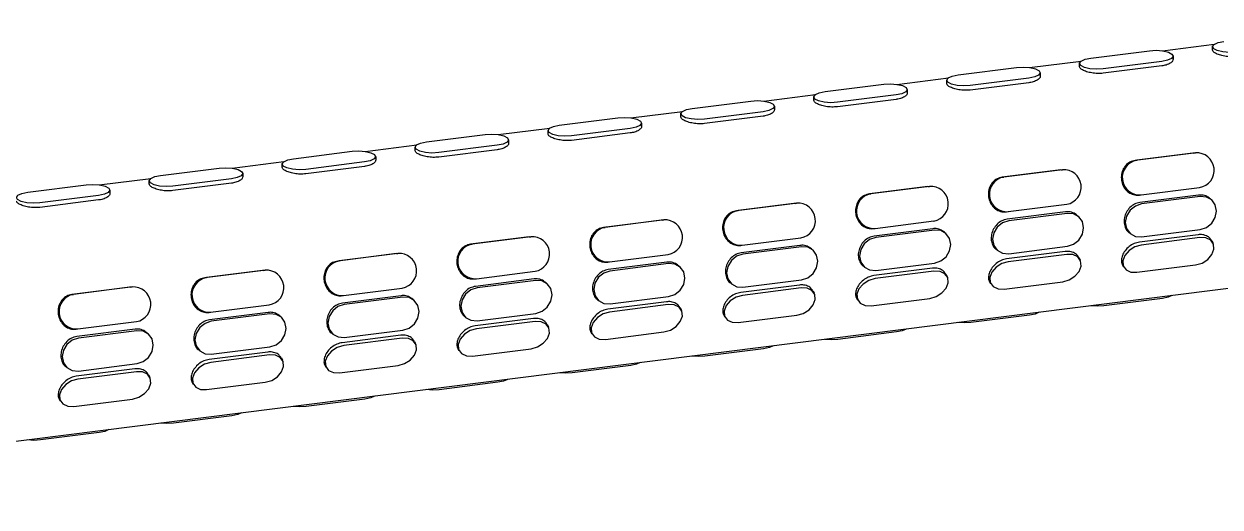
# Model space of a CAD drawing. Extents: x 0 to 951, y -2 to 427.
# Drawn here: x 287 to 308.47, y 106.19 to 114.86 of the extents above; entities that cross this region are included whole.
import ezdxf

# ---------------------------------------------------------------- set-up
doc = ezdxf.new("R2010")
doc.units = 0
doc.header["$LTSCALE"] = 23.1
doc.header["$MEASUREMENT"] = 0
doc.layers.get('0').update_dxf_attribs({"linetype": 'CONTINUOUS'})

msp = doc.modelspace()

# ---------------------------------------------------------------- linework, layer by layer
at = {"color": 7, "linetype": 'Continuous', "lineweight": 25}
for p, q in [((346.258, 114.857), (277.505, 106.195)), ((307.435, 114.375), (308.362, 114.492)), ((308.333, 114.386), (308.332, 114.448)), ((306.149, 114.244), (307.201, 114.377)), ((307.624, 114.282), (307.625, 114.22)), ((303.764, 113.944), (304.816, 114.076)), ((305.05, 114.075), (305.977, 114.192)), ((305.947, 114.086), (305.947, 114.148)), ((307.422, 114.185), (306.37, 114.053)), ((307.423, 114.105), (306.37, 113.972)), ((302.665, 113.774), (303.592, 113.891)), ((303.562, 113.785), (303.562, 113.847)), ((305.037, 113.885), (303.985, 113.752)), ((305.037, 113.804), (303.985, 113.672)), ((305.239, 113.981), (305.239, 113.919)), ((300.28, 113.474), (301.206, 113.591)), ((301.379, 113.643), (302.431, 113.776)), ((302.652, 113.584), (301.599, 113.452)), ((302.854, 113.681), (302.854, 113.619)), ((298.993, 113.343), (300.046, 113.475)), ((300.469, 113.38), (300.469, 113.318)), ((301.177, 113.485), (301.176, 113.547)), ((302.652, 113.504), (301.6, 113.371)), ((296.608, 113.042), (297.66, 113.175)), ((297.894, 113.173), (298.821, 113.29)), ((298.791, 113.184), (298.791, 113.246)), ((300.267, 113.284), (299.214, 113.151)), ((300.267, 113.203), (299.214, 113.071)), ((295.509, 112.873), (296.436, 112.99)), ((296.406, 112.884), (296.406, 112.946)), ((297.881, 112.983), (296.829, 112.851)), ((298.083, 113.08), (298.083, 113.018)), ((294.223, 112.742), (295.275, 112.874)), ((295.698, 112.779), (295.698, 112.717)), ((297.881, 112.903), (296.829, 112.77)), ((291.837, 112.441), (292.89, 112.574)), ((293.124, 112.572), (294.051, 112.689)), ((294.021, 112.583), (294.021, 112.645)), ((295.496, 112.683), (294.444, 112.55)), ((295.496, 112.602), (294.444, 112.47)), ((307.996, 112.542), (306.944, 112.409)), ((308.024, 112.545), (306.972, 112.412)), ((307.996, 112.542), (308.024, 112.545)), ((290.738, 112.272), (291.665, 112.389)), ((291.635, 112.283), (291.635, 112.345)), ((293.111, 112.382), (292.058, 112.25)), ((293.111, 112.302), (292.058, 112.169)), ((293.313, 112.479), (293.313, 112.416)), ((306.944, 112.409), (306.972, 112.412)), ((288.353, 111.971), (289.28, 112.088)), ((289.452, 112.14), (290.504, 112.273)), ((290.725, 112.082), (289.673, 111.949)), ((290.927, 112.178), (290.927, 112.116)), ((305.611, 112.241), (304.558, 112.109)), ((304.558, 112.109), (304.586, 112.112)), ((305.639, 112.244), (304.586, 112.112)), ((305.611, 112.241), (305.639, 112.244)), ((287.067, 111.84), (288.119, 111.973)), ((288.542, 111.877), (288.542, 111.815)), ((289.25, 111.982), (289.25, 112.044)), ((290.725, 112.001), (289.673, 111.869)), ((303.225, 111.941), (302.173, 111.808)), ((303.253, 111.944), (302.201, 111.811)), ((303.225, 111.941), (303.253, 111.944)), ((307.049, 111.792), (308.101, 111.925)), ((288.34, 111.781), (287.288, 111.648)), ((288.34, 111.701), (287.288, 111.568)), ((300.84, 111.64), (299.788, 111.508)), ((300.868, 111.643), (299.816, 111.511)), ((300.84, 111.64), (300.868, 111.643)), ((302.173, 111.808), (302.201, 111.811)), ((307.02, 111.789), (307.049, 111.792)), ((308.081, 111.787), (307.029, 111.655)), ((308.111, 111.761), (307.059, 111.629)), ((308.291, 111.725), (308.317, 111.702)), ((299.788, 111.508), (299.816, 111.511)), ((304.635, 111.489), (304.663, 111.492)), ((305.696, 111.487), (304.644, 111.354)), ((304.663, 111.492), (305.716, 111.624)), ((305.726, 111.461), (304.674, 111.328)), ((305.905, 111.425), (305.931, 111.402)), ((298.455, 111.34), (297.402, 111.207)), ((297.402, 111.207), (297.431, 111.21)), ((298.483, 111.343), (297.431, 111.21)), ((298.455, 111.34), (298.483, 111.343)), ((302.278, 111.191), (303.33, 111.324)), ((296.069, 111.039), (295.017, 110.907)), ((296.098, 111.042), (295.045, 110.91)), ((296.069, 111.039), (296.098, 111.042)), ((299.893, 110.89), (300.945, 111.023)), ((302.25, 111.188), (302.278, 111.191)), ((303.311, 111.186), (302.258, 111.054)), ((303.341, 111.16), (302.288, 111.028)), ((303.52, 111.124), (303.546, 111.101)), ((306.855, 111.098), (306.829, 111.12)), ((308.074, 111.077), (307.022, 110.945)), ((308.103, 111.026), (307.05, 110.893)), ((307.06, 111.039), (308.113, 111.171)), ((295.017, 110.907), (295.045, 110.91)), ((299.864, 110.887), (299.893, 110.89)), ((300.925, 110.886), (299.873, 110.753)), ((300.955, 110.86), (299.903, 110.727)), ((301.135, 110.824), (301.161, 110.801)), ((304.47, 110.797), (304.444, 110.82)), ((305.689, 110.777), (304.637, 110.644)), ((304.675, 110.738), (305.727, 110.871)), ((308.317, 110.972), (308.34, 110.93)), ((293.684, 110.739), (292.632, 110.606)), ((292.632, 110.606), (292.66, 110.609)), ((293.712, 110.742), (292.66, 110.609)), ((293.684, 110.739), (293.712, 110.742)), ((297.479, 110.587), (297.507, 110.59)), ((298.54, 110.585), (297.488, 110.453)), ((297.507, 110.59), (298.56, 110.723)), ((298.57, 110.559), (297.518, 110.427)), ((302.29, 110.437), (303.342, 110.57)), ((305.717, 110.725), (304.665, 110.592)), ((305.932, 110.671), (305.955, 110.63)), ((291.299, 110.438), (290.246, 110.306)), ((291.327, 110.441), (290.275, 110.309)), ((291.299, 110.438), (291.327, 110.441)), ((295.122, 110.289), (296.174, 110.422)), ((298.749, 110.523), (298.775, 110.5)), ((302.084, 110.497), (302.058, 110.519)), ((303.304, 110.476), (302.252, 110.344)), ((303.332, 110.425), (302.28, 110.292)), ((303.547, 110.371), (303.569, 110.329)), ((306.739, 110.499), (306.716, 110.54)), ((306.976, 110.404), (308.028, 110.536)), ((288.913, 110.138), (287.861, 110.005)), ((288.942, 110.141), (287.889, 110.008)), ((288.913, 110.138), (288.942, 110.141)), ((290.246, 110.306), (290.275, 110.309)), ((295.094, 110.286), (295.122, 110.289)), ((296.155, 110.285), (295.102, 110.152)), ((296.185, 110.259), (295.132, 110.126)), ((296.364, 110.222), (296.39, 110.2)), ((299.699, 110.196), (299.673, 110.219)), ((300.919, 110.176), (299.866, 110.043)), ((299.904, 110.137), (300.957, 110.27)), ((304.354, 110.198), (304.331, 110.24)), ((304.591, 110.103), (305.643, 110.236)), ((287.861, 110.005), (287.889, 110.008)), ((292.709, 109.986), (292.737, 109.989)), ((293.769, 109.984), (292.717, 109.852)), ((292.737, 109.989), (293.789, 110.122)), ((293.8, 109.958), (292.747, 109.826)), ((293.979, 109.922), (294.005, 109.899)), ((297.314, 109.895), (297.288, 109.918)), ((297.519, 109.836), (298.571, 109.969)), ((300.947, 110.124), (299.895, 109.991)), ((301.162, 110.07), (301.184, 110.029)), ((301.968, 109.898), (301.946, 109.939)), ((302.205, 109.803), (303.258, 109.935)), ((307.432, 109.935), (306.379, 109.802)), ((290.351, 109.688), (291.404, 109.821)), ((298.533, 109.875), (297.481, 109.743)), ((298.562, 109.824), (297.509, 109.691)), ((298.776, 109.77), (298.799, 109.728)), ((287.966, 109.388), (289.018, 109.52)), ((290.323, 109.685), (290.351, 109.688)), ((291.384, 109.684), (290.332, 109.551)), ((291.414, 109.658), (290.362, 109.525)), ((291.593, 109.621), (291.62, 109.599)), ((294.928, 109.595), (294.902, 109.618)), ((296.148, 109.575), (295.096, 109.442)), ((296.176, 109.523), (295.124, 109.39)), ((295.134, 109.536), (296.186, 109.668)), ((299.583, 109.597), (299.56, 109.639)), ((299.82, 109.502), (300.872, 109.635)), ((305.046, 109.634), (303.994, 109.502)), ((287.938, 109.385), (287.966, 109.388)), ((288.999, 109.383), (287.947, 109.251)), ((289.029, 109.357), (287.977, 109.225)), ((289.208, 109.321), (289.234, 109.298)), ((292.543, 109.294), (292.517, 109.317)), ((293.763, 109.274), (292.71, 109.142)), ((292.748, 109.235), (293.801, 109.368)), ((296.391, 109.469), (296.413, 109.428)), ((297.198, 109.297), (297.175, 109.338)), ((297.435, 109.202), (298.487, 109.334)), ((302.661, 109.334), (301.609, 109.201)), ((290.363, 108.935), (291.415, 109.067)), ((293.791, 109.222), (292.739, 109.09)), ((294.006, 109.169), (294.028, 109.127)), ((290.158, 108.994), (290.132, 109.017)), ((291.377, 108.974), (290.325, 108.841)), ((291.406, 108.922), (290.353, 108.789)), ((291.62, 108.868), (291.643, 108.827)), ((294.812, 108.996), (294.79, 109.038)), ((295.05, 108.901), (296.102, 109.034)), ((300.276, 109.033), (299.223, 108.9)), ((287.773, 108.693), (287.746, 108.716)), ((288.992, 108.673), (287.94, 108.541)), ((287.978, 108.634), (289.03, 108.767)), ((292.427, 108.696), (292.404, 108.737)), ((292.664, 108.601), (293.717, 108.733)), ((297.89, 108.733), (296.838, 108.6)), ((289.02, 108.621), (287.968, 108.489)), ((289.235, 108.568), (289.258, 108.526)), ((290.042, 108.395), (290.019, 108.437)), ((290.279, 108.3), (291.331, 108.433)), ((295.505, 108.432), (294.453, 108.299)), ((287.656, 108.095), (287.634, 108.136)), ((287.894, 108), (288.946, 108.132)), ((293.12, 108.131), (292.067, 107.999)), ((290.734, 107.831), (289.682, 107.698)), ((288.349, 107.53), (287.297, 107.398))]:
    msp.add_line(p, q, dxfattribs=at)
at = {"color": 7, "linetype": 'Continuous', "lineweight": 25, "flags": 128}
for points in [[(308.755, 114.353), (308.635, 114.346), (308.516, 114.355), (308.417, 114.378), (308.353, 114.412), (308.333, 114.452), (308.36, 114.491), (308.431, 114.523), (308.534, 114.545)], [(306.37, 114.053), (306.25, 114.046), (306.131, 114.055), (306.032, 114.078), (305.967, 114.112), (305.947, 114.151), (305.975, 114.19), (306.046, 114.223), (306.149, 114.244)], [(307.201, 114.377), (307.322, 114.384), (307.441, 114.375), (307.54, 114.352), (307.604, 114.318), (307.624, 114.278), (307.597, 114.239), (307.526, 114.207), (307.422, 114.185)], [(304.816, 114.076), (304.936, 114.083), (305.055, 114.074), (305.154, 114.051), (305.219, 114.017), (305.239, 113.978), (305.211, 113.939), (305.141, 113.906), (305.037, 113.885)], [(302.431, 113.776), (302.551, 113.782), (302.67, 113.774), (302.769, 113.751), (302.834, 113.717), (302.854, 113.677), (302.826, 113.638), (302.755, 113.606), (302.652, 113.584)], [(303.985, 113.752), (303.865, 113.745), (303.746, 113.754), (303.647, 113.777), (303.582, 113.811), (303.562, 113.85), (303.589, 113.89), (303.66, 113.922), (303.764, 113.944)], [(301.599, 113.452), (301.479, 113.445), (301.36, 113.454), (301.261, 113.477), (301.197, 113.511), (301.177, 113.55), (301.204, 113.589), (301.275, 113.622), (301.379, 113.643)], [(300.046, 113.475), (300.166, 113.482), (300.285, 113.473), (300.384, 113.45), (300.448, 113.416), (300.468, 113.377), (300.441, 113.338), (300.37, 113.305), (300.267, 113.284)], [(297.66, 113.175), (297.781, 113.181), (297.899, 113.173), (297.999, 113.15), (298.063, 113.116), (298.083, 113.076), (298.056, 113.037), (297.985, 113.005), (297.881, 112.983)], [(299.214, 113.151), (299.094, 113.144), (298.975, 113.153), (298.876, 113.176), (298.811, 113.21), (298.791, 113.249), (298.819, 113.288), (298.89, 113.321), (298.993, 113.343)], [(296.829, 112.851), (296.709, 112.844), (296.59, 112.853), (296.491, 112.876), (296.426, 112.909), (296.406, 112.949), (296.434, 112.988), (296.504, 113.021), (296.608, 113.042)], [(294.444, 112.55), (294.323, 112.543), (294.204, 112.552), (294.105, 112.575), (294.041, 112.609), (294.021, 112.648), (294.048, 112.687), (294.119, 112.72), (294.223, 112.742)], [(295.275, 112.874), (295.395, 112.881), (295.514, 112.872), (295.613, 112.849), (295.678, 112.815), (295.698, 112.776), (295.67, 112.737), (295.599, 112.704), (295.496, 112.683)], [(292.89, 112.574), (293.01, 112.58), (293.129, 112.572), (293.228, 112.549), (293.292, 112.515), (293.312, 112.475), (293.285, 112.436), (293.214, 112.403), (293.111, 112.382)], [(290.504, 112.273), (290.625, 112.28), (290.743, 112.271), (290.843, 112.248), (290.907, 112.214), (290.927, 112.175), (290.9, 112.136), (290.829, 112.103), (290.725, 112.082)], [(292.058, 112.25), (291.938, 112.243), (291.819, 112.252), (291.72, 112.275), (291.655, 112.308), (291.635, 112.348), (291.663, 112.387), (291.734, 112.42), (291.837, 112.441)], [(289.673, 111.949), (289.553, 111.942), (289.434, 111.951), (289.335, 111.974), (289.27, 112.008), (289.25, 112.047), (289.278, 112.086), (289.349, 112.119), (289.452, 112.14)], [(288.119, 111.973), (288.239, 111.979), (288.358, 111.971), (288.457, 111.947), (288.522, 111.914), (288.542, 111.874), (288.514, 111.835), (288.443, 111.802), (288.34, 111.781)], [(287.288, 111.648), (287.167, 111.642), (287.049, 111.65), (286.949, 111.674), (286.885, 111.707), (286.865, 111.747), (286.892, 111.786), (286.963, 111.819), (287.067, 111.84)], [(308.113, 111.171), (308.224, 111.208), (308.319, 111.284), (308.382, 111.387), (308.404, 111.503), (308.382, 111.613), (308.318, 111.701), (308.223, 111.753), (308.111, 111.761)], [(305.727, 110.871), (305.839, 110.907), (305.934, 110.983), (305.997, 111.087), (306.019, 111.203), (305.997, 111.313), (305.933, 111.401), (305.838, 111.453), (305.726, 111.461)], [(307.059, 111.629), (306.947, 111.592), (306.853, 111.516), (306.789, 111.413), (306.767, 111.297), (306.79, 111.187), (306.853, 111.099), (306.948, 111.047), (307.06, 111.039)], [(304.674, 111.328), (304.562, 111.292), (304.467, 111.216), (304.404, 111.112), (304.382, 110.996), (304.405, 110.886), (304.468, 110.798), (304.563, 110.746), (304.675, 110.738)], [(302.288, 111.028), (302.177, 110.991), (302.082, 110.915), (302.019, 110.812), (301.997, 110.696), (302.019, 110.586), (302.083, 110.498), (302.178, 110.446), (302.29, 110.437)], [(303.342, 110.57), (303.454, 110.607), (303.549, 110.683), (303.612, 110.786), (303.634, 110.902), (303.611, 111.012), (303.548, 111.1), (303.453, 111.152), (303.341, 111.16)], [(308.028, 110.536), (308.143, 110.569), (308.246, 110.634), (308.321, 110.721), (308.358, 110.818), (308.35, 110.909), (308.299, 110.98), (308.212, 111.021), (308.103, 111.026)], [(300.957, 110.27), (301.069, 110.306), (301.163, 110.382), (301.226, 110.486), (301.248, 110.602), (301.226, 110.712), (301.162, 110.799), (301.067, 110.852), (300.955, 110.86)], [(307.05, 110.893), (306.936, 110.86), (306.833, 110.795), (306.757, 110.708), (306.721, 110.612), (306.729, 110.521), (306.78, 110.449), (306.867, 110.408), (306.976, 110.404)], [(298.571, 109.969), (298.683, 110.006), (298.778, 110.082), (298.841, 110.185), (298.863, 110.301), (298.841, 110.411), (298.777, 110.499), (298.682, 110.551), (298.57, 110.559)], [(299.903, 110.727), (299.791, 110.691), (299.697, 110.615), (299.633, 110.511), (299.611, 110.395), (299.634, 110.285), (299.697, 110.197), (299.792, 110.145), (299.904, 110.137)], [(304.665, 110.592), (304.55, 110.56), (304.448, 110.495), (304.372, 110.407), (304.336, 110.311), (304.344, 110.22), (304.395, 110.149), (304.482, 110.108), (304.591, 110.103)], [(305.643, 110.236), (305.758, 110.269), (305.861, 110.333), (305.936, 110.421), (305.973, 110.517), (305.965, 110.608), (305.913, 110.679), (305.826, 110.721), (305.717, 110.725)], [(297.518, 110.427), (297.406, 110.39), (297.311, 110.314), (297.248, 110.211), (297.226, 110.095), (297.249, 109.985), (297.312, 109.897), (297.407, 109.845), (297.519, 109.836)], [(303.258, 109.935), (303.372, 109.968), (303.475, 110.033), (303.551, 110.12), (303.587, 110.217), (303.579, 110.308), (303.528, 110.379), (303.441, 110.42), (303.332, 110.425)], [(296.186, 109.668), (296.298, 109.705), (296.393, 109.781), (296.456, 109.885), (296.478, 110.001), (296.455, 110.111), (296.392, 110.198), (296.297, 110.25), (296.185, 110.259)], [(302.28, 110.292), (302.165, 110.259), (302.062, 110.194), (301.987, 110.107), (301.95, 110.011), (301.958, 109.92), (302.01, 109.848), (302.096, 109.807), (302.205, 109.803)], [(293.801, 109.368), (293.913, 109.405), (294.007, 109.48), (294.07, 109.584), (294.092, 109.7), (294.07, 109.81), (294.006, 109.898), (293.911, 109.95), (293.8, 109.958)], [(295.132, 110.126), (295.021, 110.09), (294.926, 110.014), (294.863, 109.91), (294.841, 109.794), (294.863, 109.684), (294.927, 109.596), (295.022, 109.544), (295.134, 109.536)], [(299.895, 109.991), (299.78, 109.959), (299.677, 109.894), (299.601, 109.806), (299.565, 109.71), (299.573, 109.619), (299.624, 109.548), (299.711, 109.507), (299.82, 109.502)], [(300.872, 109.635), (300.987, 109.667), (301.09, 109.732), (301.165, 109.82), (301.202, 109.916), (301.194, 110.007), (301.143, 110.078), (301.056, 110.12), (300.947, 110.124)], [(307.604, 109.987), (307.535, 109.956), (307.432, 109.935)], [(292.747, 109.826), (292.635, 109.789), (292.541, 109.713), (292.478, 109.61), (292.455, 109.494), (292.478, 109.384), (292.542, 109.296), (292.637, 109.244), (292.748, 109.235)], [(298.487, 109.334), (298.602, 109.367), (298.705, 109.432), (298.78, 109.519), (298.817, 109.616), (298.809, 109.707), (298.757, 109.778), (298.671, 109.819), (298.562, 109.824)], [(306.379, 109.802), (306.259, 109.795), (306.145, 109.803)], [(290.362, 109.525), (290.25, 109.489), (290.155, 109.413), (290.092, 109.309), (290.07, 109.193), (290.093, 109.083), (290.156, 108.995), (290.251, 108.943), (290.363, 108.935)], [(291.415, 109.067), (291.527, 109.104), (291.622, 109.18), (291.685, 109.284), (291.707, 109.399), (291.685, 109.51), (291.621, 109.597), (291.526, 109.649), (291.414, 109.658)], [(296.102, 109.034), (296.217, 109.066), (296.319, 109.131), (296.395, 109.219), (296.431, 109.315), (296.423, 109.406), (296.372, 109.477), (296.285, 109.518), (296.176, 109.523)], [(297.509, 109.691), (297.395, 109.658), (297.292, 109.593), (297.216, 109.506), (297.18, 109.409), (297.188, 109.319), (297.239, 109.247), (297.326, 109.206), (297.435, 109.202)], [(303.994, 109.502), (303.874, 109.495), (303.76, 109.503)], [(305.218, 109.687), (305.15, 109.655), (305.046, 109.634)], [(289.03, 108.767), (289.142, 108.803), (289.237, 108.879), (289.3, 108.983), (289.322, 109.099), (289.299, 109.209), (289.236, 109.297), (289.141, 109.349), (289.029, 109.357)], [(295.124, 109.39), (295.009, 109.358), (294.906, 109.293), (294.831, 109.205), (294.794, 109.109), (294.802, 109.018), (294.854, 108.947), (294.94, 108.906), (295.05, 108.901)], [(302.833, 109.386), (302.764, 109.355), (302.661, 109.334)], [(287.977, 109.225), (287.865, 109.188), (287.77, 109.112), (287.707, 109.008), (287.685, 108.893), (287.707, 108.783), (287.771, 108.695), (287.866, 108.643), (287.978, 108.634)], [(292.739, 109.09), (292.624, 109.057), (292.521, 108.992), (292.446, 108.905), (292.409, 108.808), (292.417, 108.718), (292.468, 108.646), (292.555, 108.605), (292.664, 108.601)], [(293.717, 108.733), (293.831, 108.766), (293.934, 108.831), (294.01, 108.918), (294.046, 109.015), (294.038, 109.105), (293.987, 109.177), (293.9, 109.218), (293.791, 109.222)], [(300.448, 109.085), (300.379, 109.054), (300.276, 109.033)], [(301.609, 109.201), (301.488, 109.194), (301.375, 109.202)], [(291.331, 108.433), (291.446, 108.465), (291.549, 108.53), (291.624, 108.618), (291.661, 108.714), (291.653, 108.805), (291.601, 108.876), (291.515, 108.917), (291.406, 108.922)], [(299.223, 108.9), (299.103, 108.894), (298.989, 108.902)], [(290.353, 108.789), (290.239, 108.757), (290.136, 108.692), (290.06, 108.604), (290.024, 108.508), (290.032, 108.417), (290.083, 108.346), (290.17, 108.305), (290.279, 108.3)], [(298.062, 108.785), (297.994, 108.754), (297.89, 108.733)], [(287.968, 108.489), (287.853, 108.456), (287.75, 108.391), (287.675, 108.304), (287.638, 108.207), (287.646, 108.117), (287.698, 108.045), (287.785, 108.004), (287.894, 108)], [(288.946, 108.132), (289.061, 108.165), (289.164, 108.23), (289.239, 108.317), (289.275, 108.414), (289.267, 108.504), (289.216, 108.576), (289.129, 108.617), (289.02, 108.621)], [(295.677, 108.484), (295.608, 108.453), (295.505, 108.432)], [(296.838, 108.6), (296.718, 108.593), (296.604, 108.601)], [(294.453, 108.299), (294.332, 108.293), (294.219, 108.301)], [(292.067, 107.999), (291.947, 107.992), (291.833, 108)], [(293.292, 108.184), (293.223, 108.153), (293.12, 108.131)], [(290.906, 107.883), (290.838, 107.852), (290.734, 107.831)], [(288.521, 107.583), (288.453, 107.552), (288.349, 107.53)], [(289.682, 107.698), (289.562, 107.692), (289.448, 107.7)], [(287.297, 107.398), (287.176, 107.391), (287.063, 107.399)]]:
    msp.add_lwpolyline(points, dxfattribs=at)
at = {"color": 7, "linetype": 'Continuous', "lineweight": 25}
for centre, start, end in [((308.048, 112.233), 279.7689, 94.3418), ((307.025, 112.104), 99.7691, 274.3415), ((304.64, 111.803), 99.7696, 274.3411), ((305.662, 111.932), 279.7696, 94.3411), ((303.277, 111.632), 279.7696, 94.3411), ((300.892, 111.331), 279.7691, 94.3416), ((302.254, 111.503), 99.7691, 274.3415), ((299.869, 111.202), 99.7696, 274.3411), ((297.484, 110.902), 99.7696, 274.3411), ((298.507, 111.031), 279.7696, 94.3411), ((296.121, 110.73), 279.7691, 94.3416), ((295.098, 110.601), 99.7689, 274.3418), ((292.713, 110.301), 99.7696, 274.3411), ((293.736, 110.43), 279.7696, 94.3411), ((291.351, 110.129), 279.7696, 94.3411), ((288.965, 109.829), 279.7691, 94.3416), ((290.328, 110), 99.7691, 274.3415), ((287.942, 109.7), 99.7687, 274.342)]:
    msp.add_arc(centre, 0.313, start, end, dxfattribs=at)
for points, knots in [([(307.621, 114.22), (307.622, 114.216), (307.627, 114.201), (307.601, 114.169), (307.544, 114.133), (307.477, 114.113), (307.434, 114.107), (307.423, 114.105)], [0, 0, 0, 0, 0.069456, 0.346139, 0.625276, 0.904584, 1, 1, 1, 1]), ([(308.756, 114.273), (308.722, 114.27), (308.654, 114.265), (308.548, 114.277), (308.453, 114.3), (308.381, 114.331), (308.338, 114.361), (308.336, 114.379), (308.336, 114.386)], [0, 0, 0, 0, 0.173453, 0.346861, 0.521384, 0.696656, 0.870722, 1, 1, 1, 1]), ([(306.37, 113.972), (306.336, 113.97), (306.269, 113.965), (306.163, 113.977), (306.068, 114), (305.995, 114.031), (305.952, 114.061), (305.951, 114.078), (305.951, 114.086)], [0, 0, 0, 0, 0.173453, 0.346861, 0.521388, 0.696658, 0.870724, 1, 1, 1, 1]), ([(303.985, 113.672), (303.951, 113.669), (303.883, 113.664), (303.777, 113.676), (303.683, 113.699), (303.61, 113.73), (303.567, 113.76), (303.566, 113.778), (303.565, 113.785)], [0, 0, 0, 0, 0.173454, 0.346862, 0.521386, 0.696657, 0.870723, 1, 1, 1, 1]), ([(305.236, 113.919), (305.237, 113.916), (305.242, 113.9), (305.216, 113.869), (305.159, 113.833), (305.092, 113.812), (305.048, 113.806), (305.037, 113.804)], [0, 0, 0, 0, 0.069453, 0.346137, 0.625284, 0.904584, 1, 1, 1, 1]), ([(302.851, 113.618), (302.852, 113.615), (302.857, 113.6), (302.831, 113.568), (302.774, 113.532), (302.706, 113.512), (302.663, 113.506), (302.652, 113.504)], [0, 0, 0, 0, 0.069454, 0.346144, 0.625283, 0.904583, 1, 1, 1, 1]), ([(301.6, 113.371), (301.566, 113.369), (301.498, 113.364), (301.392, 113.376), (301.297, 113.399), (301.225, 113.429), (301.182, 113.46), (301.18, 113.477), (301.18, 113.485)], [0, 0, 0, 0, 0.173453, 0.34686, 0.521387, 0.696657, 0.870722, 1, 1, 1, 1]), ([(299.214, 113.071), (299.18, 113.068), (299.113, 113.063), (299.007, 113.075), (298.912, 113.098), (298.839, 113.129), (298.797, 113.159), (298.795, 113.177), (298.795, 113.184)], [0, 0, 0, 0, 0.173448, 0.346862, 0.521386, 0.696656, 0.870723, 1, 1, 1, 1]), ([(300.465, 113.318), (300.466, 113.315), (300.471, 113.299), (300.445, 113.268), (300.388, 113.232), (300.321, 113.211), (300.278, 113.205), (300.267, 113.203)], [0, 0, 0, 0, 0.069453, 0.346137, 0.625284, 0.904584, 1, 1, 1, 1]), ([(298.08, 113.017), (298.081, 113.014), (298.086, 112.999), (298.06, 112.967), (298.003, 112.931), (297.936, 112.911), (297.892, 112.905), (297.881, 112.903)], [0, 0, 0, 0, 0.069453, 0.346137, 0.625284, 0.904584, 1, 1, 1, 1]), ([(295.695, 112.717), (295.696, 112.714), (295.701, 112.698), (295.675, 112.667), (295.618, 112.631), (295.551, 112.61), (295.507, 112.604), (295.496, 112.602)], [0, 0, 0, 0, 0.069456, 0.346139, 0.625285, 0.904584, 1, 1, 1, 1]), ([(296.829, 112.77), (296.795, 112.768), (296.727, 112.763), (296.621, 112.775), (296.527, 112.798), (296.454, 112.828), (296.411, 112.859), (296.41, 112.876), (296.409, 112.884)], [0, 0, 0, 0, 0.173453, 0.34686, 0.521387, 0.696657, 0.870722, 1, 1, 1, 1]), ([(294.444, 112.47), (294.41, 112.467), (294.342, 112.462), (294.236, 112.474), (294.141, 112.497), (294.069, 112.528), (294.026, 112.558), (294.025, 112.576), (294.024, 112.583)], [0, 0, 0, 0, 0.173453, 0.346861, 0.521388, 0.696658, 0.870724, 1, 1, 1, 1]), ([(292.058, 112.169), (292.025, 112.167), (291.957, 112.162), (291.851, 112.174), (291.756, 112.197), (291.684, 112.227), (291.641, 112.258), (291.639, 112.275), (291.639, 112.283)], [0, 0, 0, 0, 0.173454, 0.346862, 0.521385, 0.696655, 0.870722, 1, 1, 1, 1]), ([(293.309, 112.416), (293.31, 112.413), (293.315, 112.398), (293.289, 112.366), (293.232, 112.33), (293.165, 112.31), (293.122, 112.303), (293.111, 112.302)], [0, 0, 0, 0, 0.069453, 0.346137, 0.625284, 0.904584, 1, 1, 1, 1]), ([(306.944, 112.409), (306.911, 112.402), (306.847, 112.387), (306.769, 112.323), (306.715, 112.237), (306.69, 112.134), (306.698, 112.028), (306.736, 111.93), (306.802, 111.85), (306.888, 111.799), (306.965, 111.784), (307.009, 111.788), (307.02, 111.789)], [0, 0, 0, 0, 0.106623, 0.213219, 0.320503, 0.428243, 0.535242, 0.641471, 0.748074, 0.855626, 0.963237, 1, 1, 1, 1]), ([(290.924, 112.116), (290.925, 112.113), (290.93, 112.097), (290.904, 112.066), (290.847, 112.03), (290.78, 112.009), (290.737, 112.003), (290.725, 112.001)], [0, 0, 0, 0, 0.0694565, 0.3461419, 0.6252822, 0.904593, 1, 1, 1, 1]), ([(304.558, 112.109), (304.526, 112.101), (304.462, 112.086), (304.384, 112.023), (304.329, 111.937), (304.305, 111.834), (304.313, 111.727), (304.351, 111.629), (304.416, 111.55), (304.502, 111.498), (304.58, 111.484), (304.624, 111.488), (304.635, 111.489)], [0, 0, 0, 0, 0.106624, 0.21322, 0.320501, 0.428242, 0.535242, 0.641469, 0.748073, 0.855626, 0.963237, 1, 1, 1, 1]), ([(289.673, 111.869), (289.639, 111.866), (289.571, 111.861), (289.466, 111.873), (289.371, 111.896), (289.298, 111.927), (289.255, 111.957), (289.254, 111.975), (289.253, 111.982)], [0, 0, 0, 0, 0.173453, 0.346861, 0.521388, 0.696658, 0.870724, 1, 1, 1, 1]), ([(287.288, 111.568), (287.254, 111.566), (287.186, 111.56), (287.08, 111.572), (286.985, 111.596), (286.913, 111.626), (286.87, 111.657), (286.869, 111.674), (286.868, 111.682)], [0, 0, 0, 0, 0.173452, 0.346863, 0.521389, 0.696657, 0.870721, 1, 1, 1, 1]), ([(288.539, 111.815), (288.54, 111.812), (288.545, 111.797), (288.519, 111.765), (288.462, 111.729), (288.395, 111.709), (288.351, 111.702), (288.34, 111.701)], [0, 0, 0, 0, 0.069453, 0.346137, 0.625284, 0.904584, 1, 1, 1, 1]), ([(302.173, 111.808), (302.141, 111.801), (302.077, 111.786), (301.998, 111.722), (301.944, 111.636), (301.92, 111.533), (301.927, 111.427), (301.966, 111.329), (302.031, 111.249), (302.117, 111.198), (302.194, 111.183), (302.238, 111.187), (302.25, 111.188)], [0, 0, 0, 0, 0.106623, 0.213219, 0.320503, 0.428243, 0.535242, 0.641471, 0.748074, 0.855626, 0.963237, 1, 1, 1, 1]), ([(307.029, 111.655), (306.996, 111.647), (306.932, 111.632), (306.847, 111.569), (306.783, 111.484), (306.747, 111.384), (306.741, 111.282), (306.769, 111.193), (306.802, 111.137), (306.828, 111.121), (306.829, 111.121)], [0, 0, 0, 0, 0.141731, 0.283426, 0.426035, 0.569251, 0.711483, 0.852689, 0.994393, 1, 1, 1, 1]), ([(308.29, 111.724), (308.265, 111.743), (308.213, 111.779), (308.137, 111.792), (308.093, 111.788), (308.081, 111.787)], [0, 0, 0, 0, 0.417148, 0.851589, 1, 1, 1, 1]), ([(299.788, 111.508), (299.756, 111.5), (299.691, 111.485), (299.613, 111.422), (299.559, 111.335), (299.534, 111.233), (299.542, 111.126), (299.58, 111.028), (299.646, 110.949), (299.732, 110.897), (299.809, 110.883), (299.853, 110.887), (299.864, 110.887)], [0, 0, 0, 0, 0.10662, 0.21322, 0.320501, 0.428242, 0.535242, 0.64147, 0.748076, 0.855625, 0.963237, 1, 1, 1, 1]), ([(305.905, 111.424), (305.88, 111.442), (305.828, 111.479), (305.751, 111.492), (305.707, 111.488), (305.696, 111.487)], [0, 0, 0, 0, 0.417154, 0.8515863, 1, 1, 1, 1]), ([(297.402, 111.207), (297.37, 111.2), (297.306, 111.185), (297.228, 111.121), (297.173, 111.035), (297.149, 110.932), (297.157, 110.826), (297.195, 110.728), (297.26, 110.648), (297.347, 110.597), (297.424, 110.582), (297.468, 110.586), (297.479, 110.587)], [0, 0, 0, 0, 0.106623, 0.213219, 0.320503, 0.428243, 0.535242, 0.641471, 0.748074, 0.855626, 0.963237, 1, 1, 1, 1]), ([(304.644, 111.354), (304.611, 111.347), (304.546, 111.332), (304.462, 111.268), (304.398, 111.183), (304.362, 111.083), (304.356, 110.981), (304.384, 110.892), (304.416, 110.836), (304.443, 110.821), (304.444, 110.82)], [0, 0, 0, 0, 0.141732, 0.283426, 0.426032, 0.569248, 0.71148, 0.852685, 0.994389, 1, 1, 1, 1]), ([(302.258, 111.054), (302.226, 111.046), (302.161, 111.031), (302.076, 110.968), (302.013, 110.883), (301.976, 110.783), (301.971, 110.681), (301.999, 110.591), (302.031, 110.536), (302.058, 110.52), (302.059, 110.52)], [0, 0, 0, 0, 0.141731, 0.283426, 0.426035, 0.569251, 0.711483, 0.852689, 0.994393, 1, 1, 1, 1]), ([(303.52, 111.123), (303.494, 111.142), (303.443, 111.178), (303.366, 111.191), (303.322, 111.187), (303.311, 111.186)], [0, 0, 0, 0, 0.417154, 0.8515863, 1, 1, 1, 1]), ([(308.315, 110.971), (308.304, 110.99), (308.277, 111.031), (308.203, 111.071), (308.13, 111.083), (308.086, 111.079), (308.074, 111.077)], [0, 0, 0, 0, 0.261764, 0.576921, 0.892272, 1, 1, 1, 1]), ([(295.017, 110.907), (294.985, 110.899), (294.921, 110.884), (294.843, 110.821), (294.788, 110.734), (294.764, 110.632), (294.771, 110.525), (294.81, 110.427), (294.875, 110.348), (294.961, 110.296), (295.038, 110.282), (295.083, 110.285), (295.094, 110.286)], [0, 0, 0, 0, 0.106623, 0.213219, 0.320502, 0.428242, 0.535242, 0.64147, 0.748073, 0.855622, 0.963237, 1, 1, 1, 1]), ([(301.134, 110.823), (301.109, 110.841), (301.057, 110.878), (300.981, 110.891), (300.937, 110.887), (300.925, 110.886)], [0, 0, 0, 0, 0.417161, 0.851588, 1, 1, 1, 1]), ([(305.93, 110.67), (305.918, 110.689), (305.892, 110.731), (305.817, 110.77), (305.744, 110.782), (305.7, 110.778), (305.689, 110.777)], [0, 0, 0, 0, 0.26176, 0.576929, 0.892271, 1, 1, 1, 1]), ([(307.022, 110.945), (306.989, 110.938), (306.923, 110.924), (306.832, 110.867), (306.759, 110.792), (306.71, 110.706), (306.694, 110.623), (306.698, 110.565), (306.716, 110.544), (306.718, 110.542)], [0, 0, 0, 0, 0.161858, 0.323673, 0.486533, 0.650085, 0.812515, 0.973772, 1, 1, 1, 1]), ([(292.632, 110.606), (292.6, 110.599), (292.535, 110.584), (292.457, 110.52), (292.403, 110.434), (292.378, 110.331), (292.386, 110.225), (292.424, 110.127), (292.49, 110.047), (292.576, 109.996), (292.653, 109.981), (292.697, 109.985), (292.709, 109.986)], [0, 0, 0, 0, 0.106624, 0.213219, 0.320501, 0.428241, 0.535241, 0.64147, 0.748073, 0.855626, 0.963237, 1, 1, 1, 1]), ([(298.749, 110.522), (298.724, 110.54), (298.672, 110.577), (298.595, 110.59), (298.551, 110.586), (298.54, 110.585)], [0, 0, 0, 0, 0.417154, 0.8515863, 1, 1, 1, 1]), ([(299.873, 110.753), (299.841, 110.746), (299.776, 110.731), (299.691, 110.667), (299.627, 110.582), (299.591, 110.482), (299.585, 110.38), (299.613, 110.291), (299.646, 110.235), (299.672, 110.22), (299.673, 110.219)], [0, 0, 0, 0, 0.1417268, 0.283426, 0.426032, 0.5692483, 0.7114807, 0.8526855, 0.9943933, 1, 1, 1, 1]), ([(304.637, 110.644), (304.604, 110.637), (304.538, 110.623), (304.447, 110.566), (304.374, 110.491), (304.325, 110.405), (304.309, 110.322), (304.313, 110.265), (304.33, 110.244), (304.333, 110.241)], [0, 0, 0, 0, 0.1618585, 0.3236745, 0.486532, 0.6500849, 0.8125155, 0.9737719, 1, 1, 1, 1]), ([(297.488, 110.453), (297.455, 110.445), (297.39, 110.43), (297.306, 110.367), (297.242, 110.282), (297.206, 110.182), (297.2, 110.08), (297.228, 109.99), (297.26, 109.935), (297.287, 109.919), (297.288, 109.919)], [0, 0, 0, 0, 0.1417308, 0.2834247, 0.4260331, 0.5692486, 0.71148, 0.8526852, 0.9943893, 1, 1, 1, 1]), ([(303.545, 110.37), (303.533, 110.388), (303.507, 110.43), (303.432, 110.47), (303.359, 110.482), (303.315, 110.477), (303.304, 110.476)], [0, 0, 0, 0, 0.261767, 0.576928, 0.89227, 1, 1, 1, 1]), ([(290.246, 110.306), (290.214, 110.298), (290.15, 110.283), (290.072, 110.22), (290.018, 110.133), (289.993, 110.031), (290.001, 109.924), (290.039, 109.826), (290.105, 109.747), (290.191, 109.695), (290.268, 109.681), (290.312, 109.684), (290.323, 109.685)], [0, 0, 0, 0, 0.106623, 0.213219, 0.320503, 0.428243, 0.535242, 0.641471, 0.748074, 0.855626, 0.963237, 1, 1, 1, 1]), ([(295.102, 110.152), (295.07, 110.145), (295.005, 110.13), (294.92, 110.066), (294.857, 109.981), (294.821, 109.881), (294.815, 109.779), (294.843, 109.69), (294.875, 109.634), (294.902, 109.619), (294.903, 109.618)], [0, 0, 0, 0, 0.141731, 0.283426, 0.426035, 0.569251, 0.711483, 0.852689, 0.994393, 1, 1, 1, 1]), ([(296.364, 110.222), (296.338, 110.24), (296.287, 110.277), (296.21, 110.29), (296.166, 110.286), (296.155, 110.285)], [0, 0, 0, 0, 0.417161, 0.851588, 1, 1, 1, 1]), ([(301.16, 110.069), (301.148, 110.088), (301.121, 110.13), (301.047, 110.169), (300.974, 110.181), (300.93, 110.177), (300.919, 110.176)], [0, 0, 0, 0, 0.26176, 0.576929, 0.892271, 1, 1, 1, 1]), ([(302.252, 110.344), (302.219, 110.337), (302.153, 110.323), (302.062, 110.266), (301.988, 110.191), (301.939, 110.105), (301.923, 110.022), (301.928, 109.964), (301.945, 109.943), (301.948, 109.941)], [0, 0, 0, 0, 0.161858, 0.323673, 0.486533, 0.650085, 0.812515, 0.973772, 1, 1, 1, 1]), ([(287.861, 110.005), (287.829, 109.998), (287.765, 109.983), (287.687, 109.919), (287.632, 109.833), (287.608, 109.73), (287.615, 109.624), (287.654, 109.526), (287.719, 109.446), (287.805, 109.395), (287.882, 109.38), (287.927, 109.384), (287.938, 109.385)], [0, 0, 0, 0, 0.106623, 0.213221, 0.320504, 0.428244, 0.535243, 0.641472, 0.748075, 0.855623, 0.963237, 1, 1, 1, 1]), ([(293.978, 109.921), (293.953, 109.939), (293.901, 109.976), (293.825, 109.989), (293.781, 109.985), (293.769, 109.984)], [0, 0, 0, 0, 0.417154, 0.8515863, 1, 1, 1, 1]), ([(299.866, 110.043), (299.833, 110.036), (299.767, 110.022), (299.676, 109.965), (299.603, 109.89), (299.554, 109.804), (299.538, 109.721), (299.542, 109.664), (299.56, 109.643), (299.562, 109.64)], [0, 0, 0, 0, 0.161853, 0.323674, 0.486532, 0.650085, 0.812515, 0.973772, 1, 1, 1, 1]), ([(292.717, 109.852), (292.685, 109.844), (292.62, 109.829), (292.535, 109.766), (292.471, 109.681), (292.435, 109.581), (292.43, 109.479), (292.457, 109.389), (292.49, 109.334), (292.516, 109.318), (292.517, 109.318)], [0, 0, 0, 0, 0.141731, 0.283426, 0.426031, 0.569247, 0.711479, 0.852685, 0.994389, 1, 1, 1, 1]), ([(297.481, 109.743), (297.448, 109.736), (297.382, 109.722), (297.291, 109.665), (297.218, 109.59), (297.169, 109.504), (297.153, 109.421), (297.157, 109.363), (297.175, 109.342), (297.177, 109.339)], [0, 0, 0, 0, 0.161858, 0.323673, 0.486533, 0.650085, 0.812515, 0.973772, 1, 1, 1, 1]), ([(298.774, 109.769), (298.762, 109.787), (298.736, 109.829), (298.661, 109.869), (298.588, 109.881), (298.544, 109.876), (298.533, 109.875)], [0, 0, 0, 0, 0.26176, 0.576929, 0.892271, 1, 1, 1, 1]), ([(290.332, 109.551), (290.299, 109.544), (290.234, 109.529), (290.15, 109.465), (290.086, 109.38), (290.05, 109.28), (290.044, 109.178), (290.072, 109.089), (290.104, 109.033), (290.131, 109.018), (290.132, 109.017)], [0, 0, 0, 0, 0.141731, 0.283426, 0.426035, 0.569251, 0.711483, 0.852689, 0.994393, 1, 1, 1, 1]), ([(291.593, 109.621), (291.568, 109.639), (291.516, 109.676), (291.439, 109.689), (291.395, 109.685), (291.384, 109.684)], [0, 0, 0, 0, 0.417154, 0.851602, 1, 1, 1, 1]), ([(296.389, 109.468), (296.377, 109.487), (296.351, 109.529), (296.276, 109.568), (296.203, 109.58), (296.159, 109.576), (296.148, 109.575)], [0, 0, 0, 0, 0.26176, 0.576929, 0.892271, 1, 1, 1, 1]), ([(289.208, 109.32), (289.182, 109.338), (289.131, 109.375), (289.054, 109.388), (289.01, 109.384), (288.999, 109.383)], [0, 0, 0, 0, 0.417161, 0.851588, 1, 1, 1, 1]), ([(294.004, 109.167), (293.992, 109.186), (293.965, 109.228), (293.891, 109.268), (293.818, 109.28), (293.774, 109.275), (293.763, 109.274)], [0, 0, 0, 0, 0.26176, 0.576929, 0.892271, 1, 1, 1, 1]), ([(295.096, 109.442), (295.063, 109.435), (294.997, 109.421), (294.906, 109.364), (294.832, 109.289), (294.784, 109.203), (294.768, 109.12), (294.772, 109.063), (294.789, 109.042), (294.792, 109.039)], [0, 0, 0, 0, 0.161858, 0.323674, 0.486535, 0.650087, 0.812518, 0.973775, 1, 1, 1, 1]), ([(287.947, 109.251), (287.914, 109.243), (287.849, 109.228), (287.765, 109.165), (287.701, 109.08), (287.665, 108.98), (287.659, 108.878), (287.687, 108.788), (287.719, 108.733), (287.746, 108.717), (287.747, 108.717)], [0, 0, 0, 0, 0.141731, 0.283429, 0.426037, 0.569252, 0.711483, 0.85269, 0.994393, 1, 1, 1, 1]), ([(292.71, 109.142), (292.677, 109.135), (292.612, 109.12), (292.52, 109.063), (292.447, 108.989), (292.398, 108.903), (292.382, 108.819), (292.386, 108.762), (292.404, 108.741), (292.406, 108.738)], [0, 0, 0, 0, 0.161858, 0.323674, 0.486531, 0.650084, 0.812514, 0.973772, 1, 1, 1, 1]), ([(291.618, 108.867), (291.606, 108.886), (291.58, 108.928), (291.505, 108.967), (291.433, 108.979), (291.389, 108.975), (291.377, 108.974)], [0, 0, 0, 0, 0.261767, 0.576928, 0.892281, 1, 1, 1, 1]), ([(289.233, 108.566), (289.221, 108.585), (289.195, 108.627), (289.12, 108.666), (289.047, 108.678), (289.003, 108.674), (288.992, 108.673)], [0, 0, 0, 0, 0.26176, 0.576929, 0.892271, 1, 1, 1, 1]), ([(290.325, 108.841), (290.292, 108.834), (290.226, 108.82), (290.135, 108.763), (290.062, 108.688), (290.013, 108.602), (289.997, 108.519), (290.001, 108.462), (290.019, 108.441), (290.021, 108.438)], [0, 0, 0, 0, 0.161858, 0.323673, 0.486533, 0.650085, 0.812515, 0.973772, 1, 1, 1, 1]), ([(287.94, 108.541), (287.907, 108.534), (287.841, 108.519), (287.75, 108.462), (287.677, 108.388), (287.628, 108.302), (287.612, 108.218), (287.616, 108.161), (287.633, 108.14), (287.636, 108.137)], [0, 0, 0, 0, 0.161857, 0.323677, 0.486537, 0.650088, 0.812517, 0.973775, 1, 1, 1, 1])]:
    msp.add_open_spline(points, degree=3, knots=knots, dxfattribs=at)

doc.saveas('drawing.dxf')
